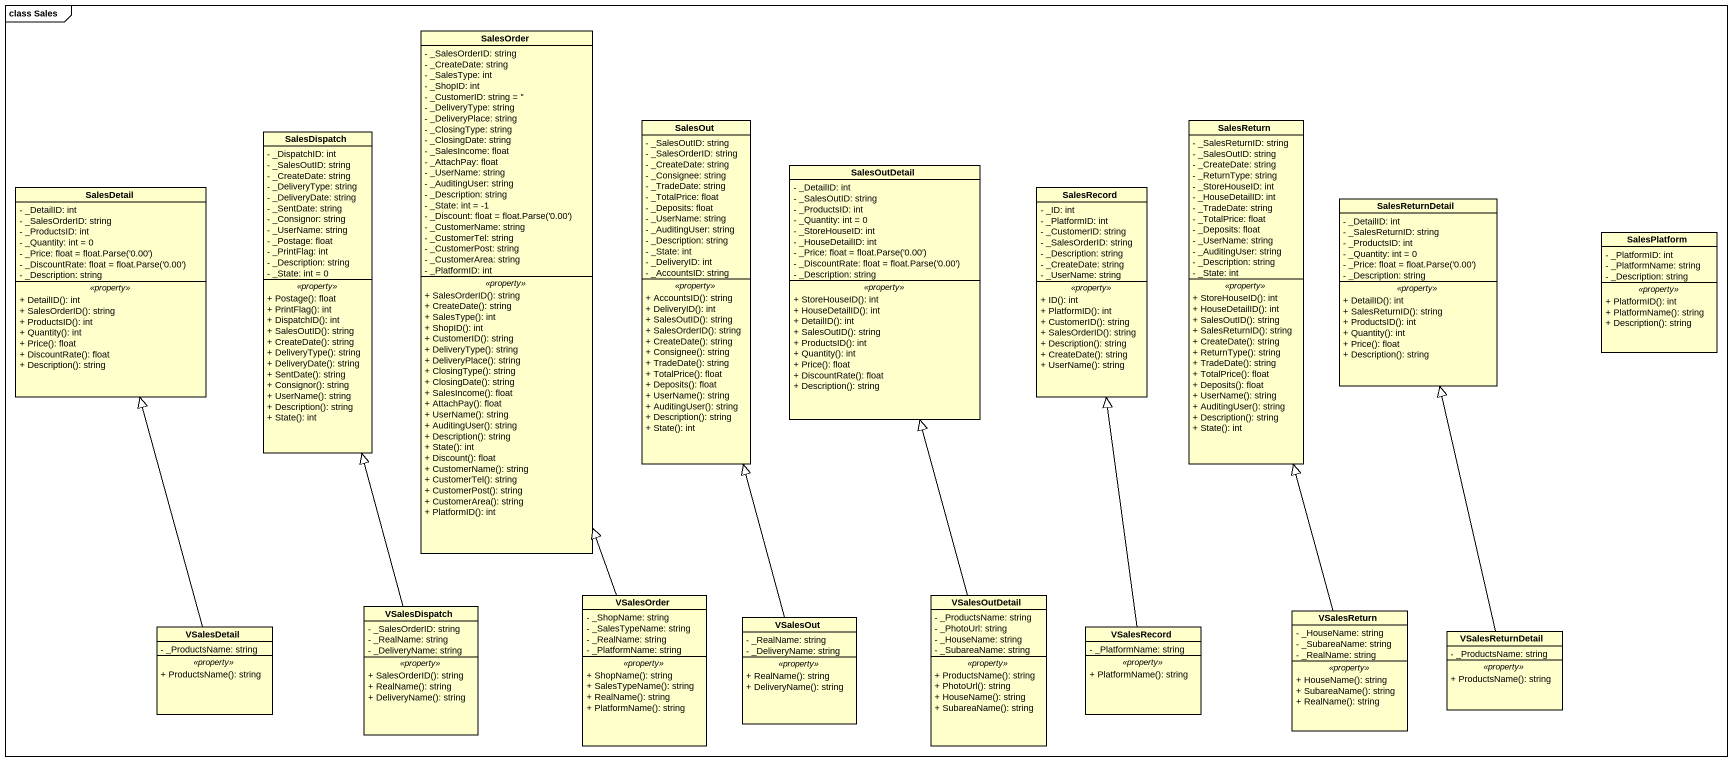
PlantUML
@startuml
mainframe class Sales
hide circle
hide empty members
skinparam classAttributeIconSize 0
class SalesOrder {
  - _SalesOrderID: string
  - _CreateDate: string
  - _SalesType: int
  - _ShopID: int
  - _CustomerID: string = ''
  - _DeliveryType: string
  - _DeliveryPlace: string
  - _ClosingType: string
  - _ClosingDate: string
  - _SalesIncome: float
  - _AttachPay: float
  - _UserName: string
  - _AuditingUser: string
  - _Description: string
  - _State: int = -1
  {field} - _Discount: float = float.Parse('0.00')
  - _CustomerName: string
  - _CustomerTel: string
  - _CustomerPost: string
  - _CustomerArea: string
  - _PlatformID: int
  .. <<property>> ..
  + SalesOrderID(): string
  + CreateDate(): string
  + SalesType(): int
  + ShopID(): int
  + CustomerID(): string
  + DeliveryType(): string
  + DeliveryPlace(): string
  + ClosingType(): string
  + ClosingDate(): string
  + SalesIncome(): float
  + AttachPay(): float
  + UserName(): string
  + AuditingUser(): string
  + Description(): string
  + State(): int
  + Discount(): float
  + CustomerName(): string
  + CustomerTel(): string
  + CustomerPost(): string
  + CustomerArea(): string
  + PlatformID(): int
}
class SalesDispatch {
  - _DispatchID: int
  - _SalesOutID: string
  - _CreateDate: string
  - _DeliveryType: string
  - _DeliveryDate: string
  - _SentDate: string
  - _Consignor: string
  - _UserName: string
  - _Postage: float
  - _PrintFlag: int
  - _Description: string
  - _State: int = 0
  .. <<property>> ..
  + Postage(): float
  + PrintFlag(): int
  + DispatchID(): int
  + SalesOutID(): string
  + CreateDate(): string
  + DeliveryType(): string
  + DeliveryDate(): string
  + SentDate(): string
  + Consignor(): string
  + UserName(): string
  + Description(): string
  + State(): int
}
class SalesOut {
  - _SalesOutID: string
  - _SalesOrderID: string
  - _CreateDate: string
  - _Consignee: string
  - _TradeDate: string
  - _TotalPrice: float
  - _Deposits: float
  - _UserName: string
  - _AuditingUser: string
  - _Description: string
  - _State: int
  - _DeliveryID: int
  - _AccountsID: string
  .. <<property>> ..
  + AccountsID(): string
  + DeliveryID(): int
  + SalesOutID(): string
  + SalesOrderID(): string
  + CreateDate(): string
  + Consignee(): string
  + TradeDate(): string
  + TotalPrice(): float
  + Deposits(): float
  + UserName(): string
  + AuditingUser(): string
  + Description(): string
  + State(): int
}
class SalesReturn {
  - _SalesReturnID: string
  - _SalesOutID: string
  - _CreateDate: string
  - _ReturnType: string
  - _StoreHouseID: int
  - _HouseDetailID: int
  - _TradeDate: string
  - _TotalPrice: float
  - _Deposits: float
  - _UserName: string
  - _AuditingUser: string
  - _Description: string
  - _State: int
  .. <<property>> ..
  + StoreHouseID(): int
  + HouseDetailID(): int
  + SalesOutID(): string
  + SalesReturnID(): string
  + CreateDate(): string
  + ReturnType(): string
  + TradeDate(): string
  + TotalPrice(): float
  + Deposits(): float
  + UserName(): string
  + AuditingUser(): string
  + Description(): string
  + State(): int
}
class SalesOutDetail {
  - _DetailID: int
  - _SalesOutID: string
  - _ProductsID: int
  - _Quantity: int = 0
  - _StoreHouseID: int
  - _HouseDetailID: int
  {field} - _Price: float = float.Parse('0.00')
  {field} - _DiscountRate: float = float.Parse('0.00')
  - _Description: string
  .. <<property>> ..
  + StoreHouseID(): int
  + HouseDetailID(): int
  + DetailID(): int
  + SalesOutID(): string
  + ProductsID(): int
  + Quantity(): int
  + Price(): float
  + DiscountRate(): float
  + Description(): string
}
class SalesDetail {
  - _DetailID: int
  - _SalesOrderID: string
  - _ProductsID: int
  - _Quantity: int = 0
  {field} - _Price: float = float.Parse('0.00')
  {field} - _DiscountRate: float = float.Parse('0.00')
  - _Description: string
  .. <<property>> ..
  + DetailID(): int
  + SalesOrderID(): string
  + ProductsID(): int
  + Quantity(): int
  + Price(): float
  + DiscountRate(): float
  + Description(): string
}
class SalesRecord {
  - _ID: int
  - _PlatformID: int
  - _CustomerID: string
  - _SalesOrderID: string
  - _Description: string
  - _CreateDate: string
  - _UserName: string
  .. <<property>> ..
  + ID(): int
  + PlatformID(): int
  + CustomerID(): string
  + SalesOrderID(): string
  + Description(): string
  + CreateDate(): string
  + UserName(): string
}
class SalesReturnDetail {
  - _DetailID: int
  - _SalesReturnID: string
  - _ProductsID: int
  - _Quantity: int = 0
  {field} - _Price: float = float.Parse('0.00')
  - _Description: string
  .. <<property>> ..
  + DetailID(): int
  + SalesReturnID(): string
  + ProductsID(): int
  + Quantity(): int
  + Price(): float
  + Description(): string
}
class SalesPlatform {
  - _PlatformID: int
  - _PlatformName: string
  - _Description: string
  .. <<property>> ..
  + PlatformID(): int
  + PlatformName(): string
  + Description(): string
}
class VSalesOrder {
  - _ShopName: string
  - _SalesTypeName: string
  - _RealName: string
  - _PlatformName: string
  .. <<property>> ..
  + ShopName(): string
  + SalesTypeName(): string
  + RealName(): string
  + PlatformName(): string
}
class VSalesOutDetail {
  - _ProductsName: string
  - _PhotoUrl: string
  - _HouseName: string
  - _SubareaName: string
  .. <<property>> ..
  + ProductsName(): string
  + PhotoUrl(): string
  + HouseName(): string
  + SubareaName(): string
}
class VSalesDetail {
  - _ProductsName: string
  .. <<property>> ..
  + ProductsName(): string
}
class VSalesDispatch {
  - _SalesOrderID: string
  - _RealName: string
  - _DeliveryName: string
  .. <<property>> ..
  + SalesOrderID(): string
  + RealName(): string
  + DeliveryName(): string
}
class VSalesOut {
  - _RealName: string
  - _DeliveryName: string
  .. <<property>> ..
  + RealName(): string
  + DeliveryName(): string
}
class VSalesRecord {
  - _PlatformName: string
  .. <<property>> ..
  + PlatformName(): string
}
class VSalesReturn {
  - _HouseName: string
  - _SubareaName: string
  - _RealName: string
  .. <<property>> ..
  + HouseName(): string
  + SubareaName(): string
  + RealName(): string
}
class VSalesReturnDetail {
  - _ProductsName: string
  .. <<property>> ..
  + ProductsName(): string
}
VSalesOrder -up-|> SalesOrder
VSalesOutDetail -up-|> SalesOutDetail
VSalesDetail -up-|> SalesDetail
VSalesDispatch -up-|> SalesDispatch
VSalesOut -up-|> SalesOut
VSalesRecord -up-|> SalesRecord
VSalesReturn -up-|> SalesReturn
VSalesReturnDetail -up-|> SalesReturnDetail
@enduml
